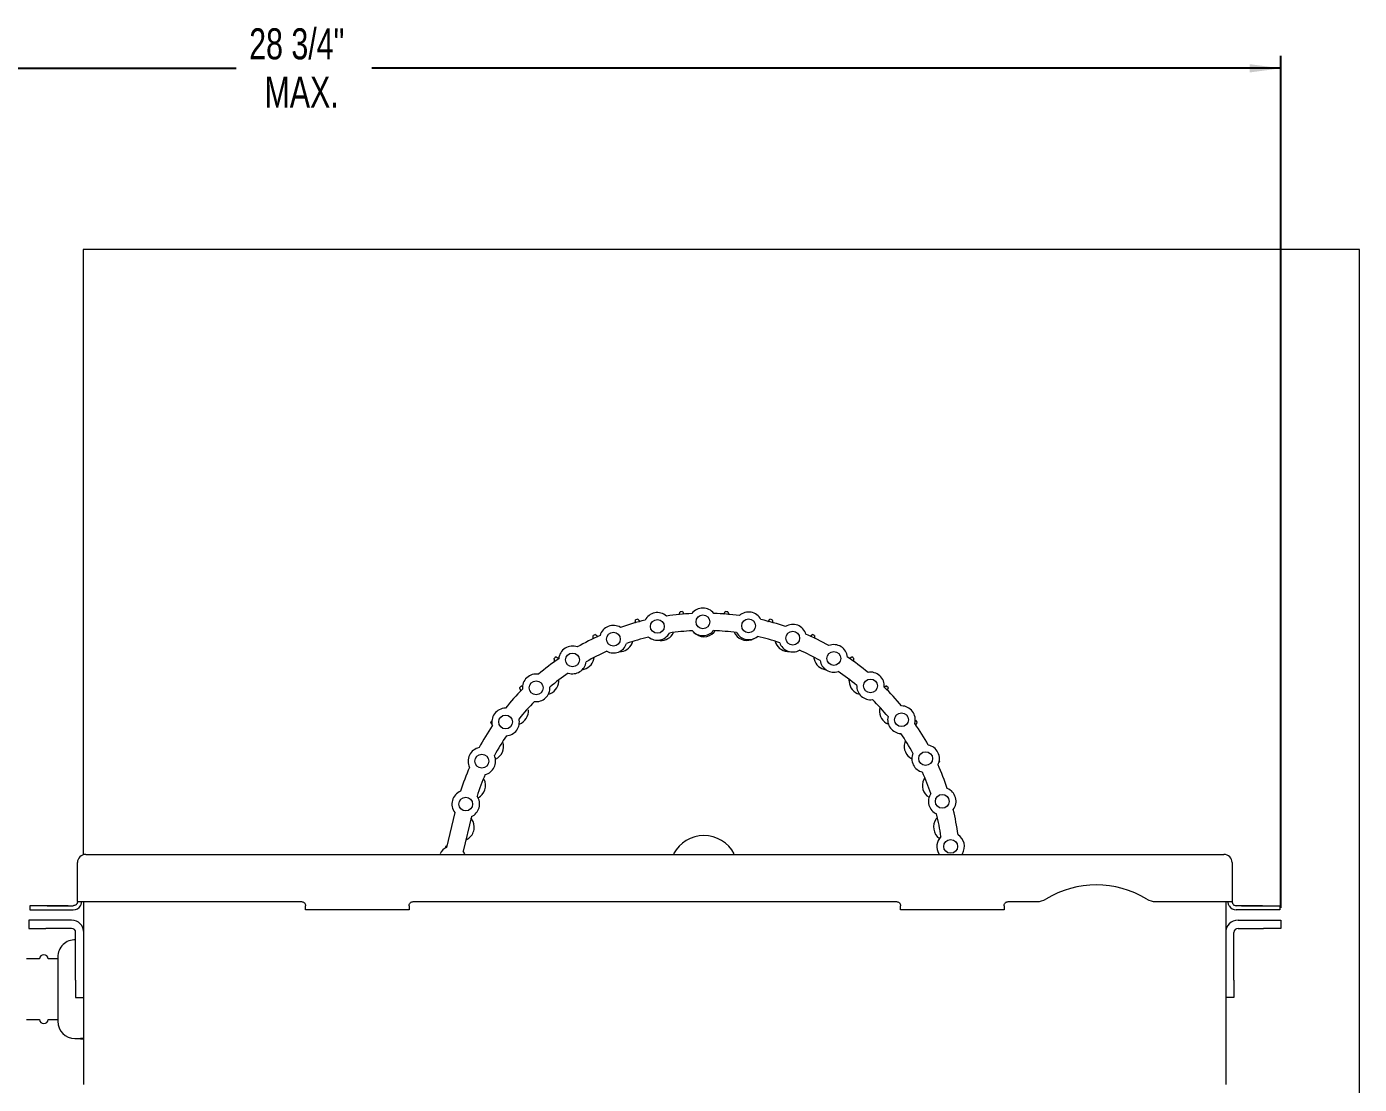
# Model space of a CAD drawing. Header units: inches. Extents: x 2.1 to 23.7, y 8.4 to 18.5.
# Drawn here: x 17.25 to 23.69, y 13.16 to 18.27 of the extents above; entities that cross this region are included whole.
import ezdxf

# ---------------------------------------------------------------- set-up
doc = ezdxf.new("R2010")
doc.units = ezdxf.units.IN
doc.header["$MEASUREMENT"] = 0
doc.layers.add('DIM', color=1, linetype='Continuous')
doc.styles.add('SLDTEXTSTYLE0', font='ARIAL.TTF', dxfattribs={"width": 0.7})
doc.dimstyles.new('SLDDIMSTYLE0', dxfattribs={"dimtxt": 0.15, "dimasz": 0.15, "dimexe": 0, "dimexo": 0.0625, "dimgap": 0.0375, "dimtad": 0, "dimtih": 1, "dimtoh": 1, "dimdec": 3, "dimlfac": 3, "dimrnd": 1e-09, "dimzin": 12, "dimdsep": 46, "dimtxsty": 'SLDTEXTSTYLE0', "dimsah": 1, "dimcen": 0.09, "dimadec": 0, "dimazin": 0, "dimtfac": 1, "dimtdec": 3, "dimtofl": 0, "dimtmove": 0, "dimatfit": 3, "dimfxl": 0, "dimtolj": 1, "dimtzin": 12, "dimarcsym": 0})

# ---------------------------------------------------------------- blocks, each defined once
blk = doc.blocks.new('*D5')
at = {"layer": 'DIM'}
for p, q in [((13.8672, 11.8699), (13.8672, 18.129)), ((23.3063, 14.0115), (23.3063, 18.129)), ((13.8672, 18.069), (18.2593, 18.069)), ((23.3063, 18.069), (18.9142, 18.069))]:
    blk.add_line(p, q, dxfattribs=at)
for points in [[(13.8672, 18.069), (14.0172, 18.049), (14.0172, 18.089)], [(23.3063, 18.069), (23.1563, 18.089), (23.1563, 18.049)]]:
    blk.add_solid(points, dxfattribs=at)
at = {"layer": 'DIM', "char_height": 0.15, "attachment_point": 1, "style": 'SLDTEXTSTYLE0'}
for s, insert in [('28 3/4"', (18.3218, 18.2624)), ('MAX.', (18.3958, 18.0291))]:
    blk.add_mtext(s, dxfattribs=dict(at, insert=insert))

msp = doc.modelspace()

# ---------------------------------------------------------------- linework, layer by layer
at = {"color": 7, "linetype": 'Continuous', "lineweight": 15}
for p, q in [((17.518873, 17.194033), (17.518873, 14.267515)), ((23.685539, 17.194033), (17.518873, 17.194033)), ((23.685539, 10.527366), (23.685539, 17.194033)), ((19.315015, 14.472531), (19.27505, 14.303633)), ((19.395857, 14.452276), (19.356144, 14.284444)), ((17.531898, 14.269699), (23.031064, 14.269699)), ((19.363331, 14.273033), (19.356144, 14.284444)), ((17.491965, 14.041433), (17.491965, 14.229766)), ((23.070998, 14.229766), (23.070998, 14.041433)), ((17.491965, 14.041433), (18.573981, 14.041433)), ((17.523215, 13.158099), (17.523215, 14.041433)), ((19.113981, 14.041433), (21.448981, 14.041433)), ((21.988981, 14.041433), (22.128039, 14.041433)), ((22.701424, 14.041433), (23.049398, 14.041433)), ((23.039748, 14.041433), (23.039748, 13.158099)), ((23.051064, 14.041433), (23.070998, 14.041433)), ((17.345298, 14.021433), (17.261964, 14.021433)), ((17.261964, 14.021433), (17.261964, 14.001499)), ((17.261964, 14.001499), (17.345298, 14.001499)), ((17.446548, 14.021499), (17.273214, 14.021499)), ((17.345298, 14.021433), (17.471964, 14.021433)), ((17.345298, 14.001499), (17.471964, 14.001499)), ((18.593981, 14.001499), (18.593981, 14.021433)), ((18.677315, 14.001499), (18.593981, 14.001499)), ((19.010648, 14.001499), (18.677315, 14.001499)), ((19.093981, 14.001499), (19.010648, 14.001499)), ((19.093981, 14.021433), (19.093981, 14.001499)), ((21.468981, 14.001499), (21.468981, 14.021433)), ((21.552314, 14.001499), (21.468981, 14.001499)), ((21.885648, 14.001499), (21.552314, 14.001499)), ((21.968981, 14.001499), (21.885648, 14.001499)), ((21.968981, 14.021433), (21.968981, 14.001499)), ((23.217665, 14.021433), (23.090998, 14.021433)), ((23.217665, 14.001499), (23.090998, 14.001499)), ((23.116414, 14.021499), (23.289748, 14.021499)), ((23.217665, 14.021433), (23.300998, 14.021433)), ((23.300998, 14.001499), (23.217665, 14.001499)), ((23.300998, 14.021433), (23.300998, 14.001499)), ((17.340015, 13.951499), (17.256681, 13.951499)), ((17.256681, 13.951499), (17.256681, 13.911633)), ((17.256681, 13.911633), (17.340015, 13.911633)), ((17.463348, 13.951499), (17.340015, 13.951499)), ((17.463348, 13.911633), (17.340015, 13.911633)), ((23.099614, 13.951499), (23.222948, 13.951499)), ((23.099614, 13.911633), (23.222948, 13.911633)), ((23.222948, 13.951499), (23.306281, 13.951499)), ((23.306281, 13.911633), (23.222948, 13.911633)), ((23.306281, 13.951499), (23.306281, 13.911633)), ((17.483348, 13.661633), (17.483348, 13.891633)), ((23.079614, 13.661633), (23.079614, 13.891633)), ((17.396548, 13.773166), (17.396548, 13.463166)), ((17.483348, 13.661633), (17.483348, 13.578299)), ((23.079614, 13.661633), (23.079614, 13.578299)), ((17.483348, 13.578299), (17.523215, 13.578299)), ((23.079614, 13.578299), (23.039748, 13.578299))]:
    msp.add_line(p, q, dxfattribs=at)
msp.add_line((17.506548, 13.379833), (17.523215, 13.379833))
at = {"color": 7, "linetype": 'Continuous', "lineweight": 15, "flags": 128}
msp.add_lwpolyline([(21.657075, 14.718276), (21.656457, 14.719615), (21.655838, 14.720954), (21.655781, 14.721077)], dxfattribs=at)
at = {"color": 7, "linetype": 'Continuous', "lineweight": 15}
for centre in [(20.29382, 15.371735), (20.514169, 15.393508), (20.734752, 15.374254), (20.081271, 15.309683), (20.947996, 15.314635), (19.883819, 15.209483), (21.14658, 15.216697), (19.708243, 15.074574), (21.323686, 15.083803), (19.56057, 14.909588), (21.473234, 14.920515), (19.445871, 14.72019), (21.59009, 14.73244), (21.670241, 14.526034), (19.368084, 14.512882), (21.710935, 14.308384)]:
    msp.add_circle(centre, 0.033333, dxfattribs=at)
for centre, radius, start, end in [((20.514169, 15.393508), 0.066667, 37.7725007, 142.8821387), ((20.520996, 14.198527), 1.236667, 103.4118932, 109.1374831), ((20.518873, 14.194033), 1.25313, 104.730266, 105.269734), ((20.29382, 15.371735), 0.066667, 48.4040797, 153.5137177), ((20.520996, 14.198527), 1.236667, 92.7803143, 98.5059042), ((20.518873, 14.194033), 1.25313, 94.730266, 95.269734), ((20.520996, 14.198527), 1.236667, 82.1487353, 87.8743252), ((20.518873, 14.194033), 1.25313, 84.730266, 85.269734), ((20.734752, 15.374254), 0.066667, 27.1409218, 132.2505598), ((20.520996, 14.198527), 1.236667, 71.5171564, 77.2427463), ((20.518873, 14.194033), 1.25313, 74.730266, 75.269734), ((20.520996, 14.198527), 1.236667, 114.0434722, 119.7690621), ((20.518873, 14.194033), 1.25313, 114.730266, 115.269734), ((20.081271, 15.309683), 0.066667, 59.0356586, 164.1452966), ((20.29382, 15.371735), 0.066667, 230.899859, 331.0179384), ((20.311332, 15.371054), 0.0675, 257.5729151, 325.7900605), ((20.520996, 14.198527), 1.153333, 92.8674026, 98.4188158), ((20.514169, 15.393508), 0.066667, 220.26828, 320.3863594), ((20.518873, 15.389211), 0.0675, 224.2099395, 315.7900605), ((20.520996, 14.198527), 1.153333, 82.2358236, 87.7872369), ((20.726413, 15.371054), 0.0675, 214.2099395, 300.1389503), ((20.734752, 15.374254), 0.066667, 209.6367011, 309.7547805), ((20.947996, 15.314635), 0.066667, 16.5093428, 121.6189809), ((20.520996, 14.198527), 1.236667, 60.8855774, 66.6111673), ((20.518873, 14.194033), 1.25313, 64.730266, 65.269734), ((19.883819, 15.209483), 0.066667, 69.6672376, 174.7768756), ((20.081271, 15.309683), 0.066667, 241.5314379, 341.6495173), ((20.110098, 15.317133), 0.0675, 270.1100327, 335.7900605), ((20.520996, 14.198527), 1.153333, 103.4989815, 109.0503948), ((20.520996, 14.198527), 1.153333, 71.6042447, 77.1556579), ((20.927648, 15.317133), 0.0675, 204.2099395, 274.08441), ((20.947996, 15.314635), 0.066667, 199.0051221, 299.1232015), ((21.14658, 15.216697), 0.066667, 5.8777639, 110.9874019), ((20.520996, 14.198527), 1.236667, 124.6750511, 130.400641), ((20.518873, 14.194033), 1.25313, 124.730266, 125.269734), ((19.883819, 15.209483), 0.066667, 252.1630169, 352.2810963), ((19.921284, 15.229088), 0.0675, 278.1838983, 345.7900605), ((20.520996, 14.198527), 1.153333, 114.1305605, 119.6819737), ((20.520996, 14.198527), 1.153333, 60.9726657, 66.524079), ((21.116462, 15.229088), 0.0675, 194.2099395, 263.1033122), ((21.14658, 15.216697), 0.066667, 188.3735432, 288.4916226), ((20.520996, 14.198527), 1.236667, 50.2539985, 55.9795884), ((20.518873, 14.194033), 1.25313, 54.730266, 55.269734), ((19.708243, 15.074574), 0.066667, 80.2988165, 185.4084545), ((20.520996, 14.198527), 1.153333, 124.7621394, 130.3135527), ((20.520996, 14.198527), 1.153333, 50.3410868, 55.8925001), ((21.323686, 15.083803), 0.066667, 355.2461849, 100.355823), ((20.520996, 14.198527), 1.236667, 135.30663, 141.03222), ((20.518873, 14.194033), 1.25313, 134.730266, 135.269734), ((19.708243, 15.074574), 0.066667, 262.7945958, 2.9126752), ((19.750627, 15.109593), 0.0675, 284.5832664, 355.7900605), ((21.287119, 15.109593), 0.0675, 184.2099395, 255.2913851), ((21.323686, 15.083803), 0.066667, 177.7419643, 277.8600436), ((20.520996, 14.198527), 1.236667, 39.6224195, 45.3480094), ((20.518873, 14.194033), 1.25313, 44.730266, 45.269734), ((20.520996, 14.198527), 1.153333, 135.3937184, 140.9451316), ((20.520996, 14.198527), 1.153333, 39.7095078, 45.2609211), ((19.56057, 14.909588), 0.066667, 90.9303955, 196.0400335), ((19.603313, 14.962279), 0.0675, 289.9681645, 5.7900605), ((21.434433, 14.962279), 0.0675, 174.2099395, 248.7944302), ((21.473234, 14.920515), 0.066667, 344.614606, 89.724244), ((20.520996, 14.198527), 1.236667, 145.938209, 151.6637989), ((20.518873, 14.194033), 1.25313, 144.8580761, 145.269734), ((19.56057, 14.909588), 0.066667, 273.4261748, 13.5442542), ((21.473234, 14.920515), 0.066667, 167.1103853, 267.2284647), ((20.520996, 14.198527), 1.236667, 28.9908406, 34.7164305), ((20.518873, 14.194033), 1.25313, 34.730266, 35.269734), ((20.520996, 14.198527), 1.153333, 146.0252973, 151.5767106), ((19.483818, 14.791622), 0.0675, 294.4759584, 15.7900605), ((20.520996, 14.198527), 1.153333, 29.0779289, 34.6293422), ((21.553928, 14.791622), 0.0675, 164.2099395, 243.1406988), ((19.445871, 14.72019), 0.066667, 101.5619744, 206.6716124), ((19.445871, 14.72019), 0.066667, 284.0577537, 24.1758331), ((21.59009, 14.73244), 0.066667, 156.4788064, 256.5968858), ((21.59009, 14.73244), 0.066667, 333.983027, 79.0926651), ((20.520996, 14.198527), 1.236667, 156.5697879, 162.2953778), ((20.520996, 14.198527), 1.236667, 18.3592616, 24.0848515), ((20.520996, 14.198527), 1.153333, 156.6568763, 162.2082895), ((19.395772, 14.602808), 0.0675, 297.9935746, 25.7900605), ((21.641973, 14.602808), 0.0675, 154.2099395, 238.2481108), ((20.520996, 14.198527), 1.153333, 18.4463499, 23.9977632), ((19.368084, 14.512882), 0.066667, 112.1935534, 217.2478458), ((21.670241, 14.526034), 0.066667, 145.8472274, 245.9653068), ((21.670241, 14.526034), 0.066667, 323.3514481, 68.4610861), ((19.368084, 14.512882), 0.066667, 294.6201534, 34.8074121), ((19.341852, 14.401573), 0.0675, 304.2099395, 35.7900605), ((21.695894, 14.401573), 0.0675, 144.2099395, 234.2410204), ((20.520996, 14.198527), 1.153333, 7.814771, 13.3661843), ((20.520996, 14.198527), 1.236667, 7.7276827, 13.4532726), ((20.518873, 14.194033), 0.166667, 28.2942601, 151.7057399), ((21.710935, 14.308384), 0.066667, 327.9759434, 57.8295072), ((19.303614, 14.243396), 0.066667, 115.3695992, 153.6049999), ((20.518873, 14.194033), 1.25313, 174.730266, 175.0959811), ((21.710935, 14.308384), 0.066667, 135.2156485, 212.0240566), ((17.531898, 14.229766), 0.039933, 90, 180), ((23.031064, 14.229766), 0.039933, 360, 90), ((22.414731, 13.653933), 0.467917, 58.6625884, 121.3374116), ((22.128039, 14.124766), 0.083333, 270, 301.3374116), ((22.701424, 14.124766), 0.083333, 238.6625884, 270), ((17.471965, 14.041433), 0.039933, 270, 329.9447597), ((23.090998, 14.041433), 0.039933, 210.0552403, 270), ((17.463348, 13.891633), 0.059867, 0, 90), ((17.463348, 13.891633), 0.02, 0, 90), ((23.099614, 13.891633), 0.059867, 90, 180), ((23.099614, 13.891633), 0.02, 90, 180), ((17.479996, 13.773118), 0.083448, 87.6980292, 179.9673122), ((17.329881, 13.763999), 0.020833, 0, 180), ((17.329881, 13.472333), 0.020833, 180, 0), ((17.479881, 13.463166), 0.083333, 180, 270)]:
    msp.add_arc(centre, radius, start, end, dxfattribs=at)
for points in [[(20.186044, 15.387423), (20.188844, 15.402923)], [(20.200241, 15.405977), (20.210019, 15.394422)], [(20.398506, 15.427562), (20.40378, 15.441867)], [(20.415533, 15.442895), (20.423057, 15.429988)], [(20.614789, 15.43016), (20.622212, 15.442895)], [(20.633966, 15.441867), (20.639063, 15.428041)], [(20.828299, 15.395098), (20.837505, 15.405977)], [(20.848902, 15.402923), (20.851486, 15.388616)], [(19.983869, 15.311012), (19.983936, 15.327249)], [(19.994629, 15.332235), (20.007454, 15.321565)], [(20.367154, 15.333103), (20.371652, 15.34076)], [(20.464729, 15.348903), (20.470489, 15.342144)], [(20.567256, 15.342144), (20.573016, 15.348903)], [(20.666093, 15.34076), (20.670592, 15.333103)], [(21.032518, 15.323418), (21.043116, 15.332235)], [(21.053809, 15.327249), (21.053869, 15.312888)], [(20.171661, 15.289453), (20.174762, 15.297774)], [(20.862984, 15.297774), (20.866085, 15.289453)], [(19.79811, 15.200707), (19.795282, 15.217142)], [(19.804947, 15.223909), (19.817658, 15.216641)], [(19.986718, 15.212518), (19.988327, 15.221251)], [(21.049418, 15.221251), (21.051027, 15.212518)], [(21.221212, 15.217284), (21.232798, 15.223909)], [(21.242463, 15.217142), (21.240055, 15.203145)], [(19.634375, 15.059913), (19.628614, 15.075948)], [(19.636957, 15.084291), (19.642177, 15.082416)], [(19.817945, 15.104637), (19.818013, 15.113517)], [(21.219733, 15.113517), (21.219801, 15.104637)], [(21.389849, 15.080361), (21.400789, 15.084291)], [(21.409132, 15.075948), (21.404377, 15.062715)], [(21.368752, 14.977845), (21.367277, 14.969088)], [(19.498505, 14.891329), (19.488996, 14.907958)], [(21.54875, 14.907958), (21.541109, 14.894596)], [(21.491948, 14.818357), (21.488975, 14.80999)], [(21.657075, 14.718276), (21.652478, 14.712751)], [(21.585578, 14.6399), (21.581197, 14.632175)], [(19.396605, 14.441048), (19.393958, 14.444252)], [(21.646796, 14.447895), (21.64114, 14.441048)], [(19.271039, 14.309126), (19.276858, 14.311271)], [(19.369309, 14.34008), (19.372146, 14.341253)], [(19.372146, 14.341253), (19.379802, 14.345752)], [(17.273214, 14.021433), (17.273214, 14.021499)], [(23.289748, 14.021433), (23.289748, 14.021499)], [(17.309048, 13.763999), (17.246548, 13.763999)], [(17.396548, 13.763999), (17.350714, 13.763999)], [(17.246548, 13.472333), (17.309048, 13.472333)], [(17.350714, 13.472333), (17.396548, 13.472333)], [(17.479881, 13.379833), (17.506548, 13.379833)]]:
    msp.add_open_spline(points, degree=1, dxfattribs=at)
for points, knots in [([(17.491965, 14.041433), (17.49197, 14.041216), (17.491982, 14.040782), (17.491714, 14.037434), (17.490293, 14.032877), (17.487374, 14.028316), (17.483289, 14.024662), (17.478075, 14.021988), (17.474062, 14.021623), (17.471964, 14.021433)], [0, 0, 0, 0, 0.15688209, 0.3139392, 0.46452581, 0.59462785, 0.7173507, 0.85229975, 1, 1, 1, 1]), ([(17.506529, 14.021433), (17.50755, 14.023418), (17.509595, 14.027395), (17.511162, 14.033257), (17.511802, 14.037855), (17.511904, 14.040867), (17.5119, 14.041246), (17.511898, 14.041433)], [0, 0, 0, 0, 0.20682748, 0.41432661, 0.60956634, 0.80811087, 1, 1, 1, 1]), ([(18.573981, 14.041433), (18.576209, 14.041216), (18.580668, 14.040782), (18.586543, 14.037433), (18.590712, 14.032877), (18.592915, 14.028316), (18.593806, 14.024662), (18.593995, 14.021988), (18.593986, 14.021623), (18.593981, 14.021433)], [0, 0, 0, 0, 0.15688183, 0.31393466, 0.46452522, 0.59462472, 0.71734656, 0.8522954, 1, 1, 1, 1]), ([(19.093981, 14.021433), (19.093975, 14.02165), (19.093964, 14.022084), (19.094232, 14.025432), (19.095653, 14.029988), (19.098572, 14.034549), (19.102657, 14.038203), (19.10787, 14.040877), (19.111884, 14.041242), (19.113981, 14.041433)], [0, 0, 0, 0, 0.156882316, 0.313931437, 0.464524904, 0.594627133, 0.717350159, 0.852297213, 1, 1, 1, 1]), ([(21.448981, 14.041433), (21.451209, 14.041216), (21.455668, 14.040782), (21.461543, 14.037433), (21.465712, 14.032877), (21.467915, 14.028316), (21.468806, 14.024662), (21.468995, 14.021988), (21.468986, 14.021623), (21.468981, 14.021433)], [0, 0, 0, 0, 0.15688198, 0.31393296, 0.46452518, 0.59462391, 0.71734628, 0.85229526, 1, 1, 1, 1]), ([(21.968981, 14.021433), (21.968975, 14.02165), (21.968964, 14.022084), (21.969232, 14.025432), (21.970653, 14.029988), (21.973572, 14.034549), (21.977657, 14.038203), (21.98287, 14.040877), (21.986884, 14.041242), (21.988981, 14.041433)], [0, 0, 0, 0, 0.156882316, 0.313931437, 0.464524904, 0.594627133, 0.717350159, 0.852297213, 1, 1, 1, 1]), ([(23.056434, 14.021433), (23.055413, 14.023418), (23.053367, 14.027395), (23.0518, 14.033257), (23.05116, 14.037855), (23.051058, 14.040867), (23.051062, 14.041246), (23.051064, 14.041433)], [0, 0, 0, 0, 0.20682748, 0.41432661, 0.60956634, 0.80811087, 1, 1, 1, 1]), ([(23.070998, 14.041433), (23.070992, 14.041216), (23.07098, 14.040782), (23.071248, 14.037434), (23.072669, 14.032877), (23.075588, 14.028316), (23.079673, 14.024662), (23.084887, 14.021988), (23.0889, 14.021623), (23.090998, 14.021433)], [0, 0, 0, 0, 0.15688209, 0.3139392, 0.46452581, 0.59462785, 0.7173507, 0.85229975, 1, 1, 1, 1])]:
    msp.add_open_spline(points, degree=3, knots=knots, dxfattribs=at)

# ---------------------------------------------------------------- dimensions: what is measured, and where the dimension line sits
at = {"layer": 'DIM'}
dim = msp.add_linear_dim(base=(13.867206, 18.069033), p1=(23.306281, 13.951499), p2=(13.867206, 11.809866), angle=0, text='<>\\PMAX.', dimstyle='SLDDIMSTYLE0', dxfattribs=at)
dim.commit()
dim.dimension.update_dxf_attribs({"geometry": '*D5', "text_midpoint": (18.586744, 18.069033)})

doc.saveas('drawing.dxf')
